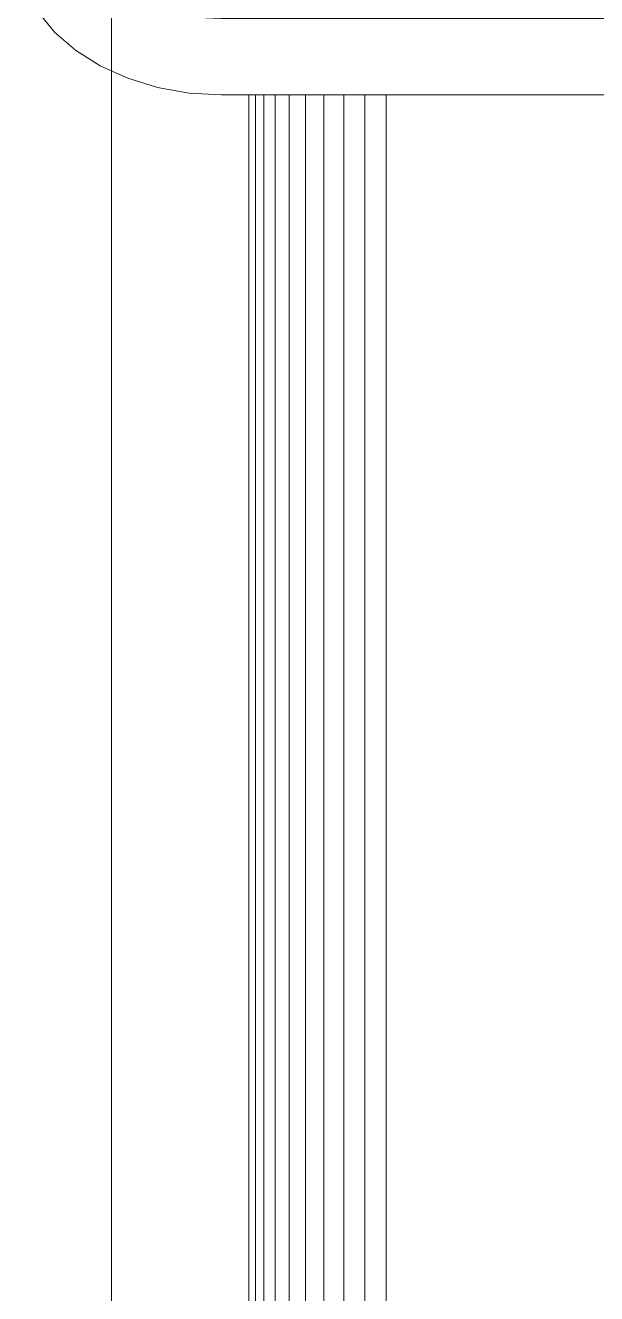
# Model space of a CAD drawing. Header units: centimetres. Extents: x -336 to 16318, y -437 to 1921.
# Drawn here: x 5792.037 to 5793.701, y 105.559 to 109.249 of the extents above; entities that cross this region are included whole.
import ezdxf

# ---------------------------------------------------------------- set-up
doc = ezdxf.new("R2010")
doc.units = ezdxf.units.CM
doc.layers.add('M-EQPM', color=7, linetype='Continuous', lineweight=9)

# ---------------------------------------------------------------- blocks, each defined once
blk = doc.blocks.new('EQ-07-007 - EQ-07-007_dwg_Agrupar_744-1591877-Section 6')
at = {"layer": 'M-EQPM', "color": 253, "true_color": 0x999999}
for p, q in [((5792.2881, 109.3574), (5792.2881, 102.2384)), ((5792.2881, 109.3574), (5792.2881, 102.2384)), ((5792.2881, 102.2384), (5792.2881, 109.3574)), ((5792.6881, 102.2384), (5792.6881, 109.0464)), ((5792.6881, 102.2384), (5792.6881, 109.0464)), ((5792.6881, 109.0464), (5792.6881, 102.2384)), ((5792.7077, 109.0464), (5792.7077, 102.2384)), ((5792.7077, 102.2384), (5792.7077, 109.0464)), ((5792.7077, 109.0464), (5792.7077, 102.2384)), ((5792.7317, 109.0464), (5792.7317, 102.2384)), ((5792.7317, 109.0464), (5792.7317, 102.2384)), ((5792.7317, 109.0464), (5792.7317, 102.2384)), ((5792.7645, 109.0464), (5792.7645, 102.2384)), ((5792.7645, 102.2384), (5792.7645, 109.0464)), ((5792.7645, 102.2384), (5792.7645, 109.0464)), ((5792.8053, 109.0464), (5792.8053, 102.2384)), ((5792.8053, 109.0464), (5792.8053, 102.2384)), ((5792.8053, 109.0464), (5792.8053, 102.2384)), ((5792.853, 109.0464), (5792.853, 102.2384)), ((5792.853, 102.2384), (5792.853, 109.0464)), ((5792.853, 102.2384), (5792.853, 109.0464)), ((5792.9065, 109.0464), (5792.9065, 102.2384)), ((5792.9065, 102.2384), (5792.9065, 109.0464)), ((5792.9065, 109.0464), (5792.9065, 102.2384)), ((5792.9645, 109.0464), (5792.9645, 102.2384)), ((5792.9645, 109.0464), (5792.9645, 102.2384)), ((5792.9645, 109.0464), (5792.9645, 102.2384)), ((5793.0255, 109.0464), (5793.0255, 102.2384)), ((5793.0255, 102.2384), (5793.0255, 109.0464)), ((5793.0255, 102.2384), (5793.0255, 109.0464)), ((5793.0881, 102.2384), (5793.0881, 109.0464)), ((5793.0881, 109.0464), (5793.0881, 102.2384)), ((5793.0881, 109.0464), (5793.0881, 102.2384))]:
    blk.add_line(p, q, dxfattribs=at)
blk = doc.blocks.new('EQ-07-007 - EQ-07-007_dwg-1591871-Section 6')
blk.add_blockref('EQ-07-007 - EQ-07-007_dwg_Agrupar_744-1591877-Section 6', (0, 0))
blk = doc.blocks.new('EQ-07-007 - EQ-07-007-1585142-Section 6')
blk.add_blockref('EQ-07-007 - EQ-07-007_dwg-1591871-Section 6', (0, 0))
blk = doc.blocks.new('EQ-07-008 - EQ-07-008_dwg_Agrupar_499-1585991-Section 6')
at = {"layer": 'M-EQPM', "color": 136, "true_color": 0x007f7f}
for p, q in [((5792.073, 109.2888), (5792.1222, 109.2294)), ((5792.1833, 109.1764), (5792.1222, 109.2294)), ((5792.1833, 109.1764), (5792.1222, 109.2294)), ((5792.1833, 109.1764), (5792.2549, 109.1312)), ((5792.2549, 109.1312), (5792.3352, 109.0948)), ((5792.3352, 109.0948), (5792.2549, 109.1312)), ((5792.3352, 109.0948), (5792.2549, 109.1312)), ((5792.3352, 109.0948), (5792.4222, 109.0681)), ((5792.3352, 109.0948), (5792.4222, 109.0681)), ((5792.4222, 109.0681), (5792.5137, 109.0519)), ((5792.4222, 109.0681), (5792.5137, 109.0519)), ((5792.5137, 109.0519), (5792.4222, 109.0681)), ((5792.5137, 109.0519), (5792.6076, 109.0464)), ((5792.6076, 109.0464), (5792.5137, 109.0519)), ((5792.6076, 109.0464), (5792.5137, 109.0519)), ((5792.5137, 109.0519), (5792.6076, 109.0464)), ((5797.0076, 109.0464), (5792.6076, 109.0464))]:
    blk.add_line(p, q, dxfattribs=at)
at = {"layer": 'M-EQPM', "color": 136, "true_color": 0x007f7f, "flags": 128}
for points in [[(5792.073, 109.2888), (5792.037, 109.3532), (5792.073, 109.2888), (5792.1222, 109.2294)], [(5797.0076, 109.0464), (5792.6076, 109.0464), (5797.0076, 109.0464), (5797.0076, 109.2684), (5792.6076, 109.2684), (5792.5607, 109.2711), (5792.5149, 109.2793), (5792.4714, 109.2926), (5792.4714, 109.3108)], [(5792.073, 109.2888), (5792.1222, 109.2294), (5792.1833, 109.1764), (5792.2549, 109.1312)], [(5792.1833, 109.1764), (5792.2549, 109.1312), (5792.3352, 109.0948)], [(5792.2549, 109.1312), (5792.3352, 109.0948), (5792.4222, 109.0681)], [(5792.2549, 109.1312), (5792.3352, 109.0948), (5792.4222, 109.0681), (5792.5137, 109.0519), (5792.6076, 109.0464)], [(5792.4222, 109.0681), (5792.3352, 109.0948), (5792.4222, 109.0681), (5792.5137, 109.0519)], [(5792.4222, 109.0681), (5792.5137, 109.0519), (5792.6076, 109.0464)]]:
    blk.add_lwpolyline(points, dxfattribs=at)
blk = doc.blocks.new('EQ-07-008 - EQ-07-008_dwg-1585974-Section 6')
blk.add_blockref('EQ-07-008 - EQ-07-008_dwg_Agrupar_499-1585991-Section 6', (0, 0))
blk = doc.blocks.new('EQ-07-008 - EQ-07-008-1586000-Section 6')
blk.add_blockref('EQ-07-008 - EQ-07-008_dwg-1585974-Section 6', (0, 0))
blk = doc.blocks.new('PQ_RVR_MEP-01_ZZ_ZZ_MO_T_A_rvt-1-Section 6')
at = {"layer": 'M-EQPM', "color": 7, "lineweight": 9, "true_color": 0xffffff}
for name in ['EQ-07-008 - EQ-07-008-1586000-Section 6', 'EQ-07-007 - EQ-07-007-1585142-Section 6']:
    blk.add_blockref(name, (0, 0), dxfattribs=at)

msp = doc.modelspace()

# ---------------------------------------------------------------- block references
at = {"lineweight": 5}
msp.add_blockref('PQ_RVR_MEP-01_ZZ_ZZ_MO_T_A_rvt-1-Section 6', (0, 0), dxfattribs=at)

doc.saveas('drawing.dxf')
